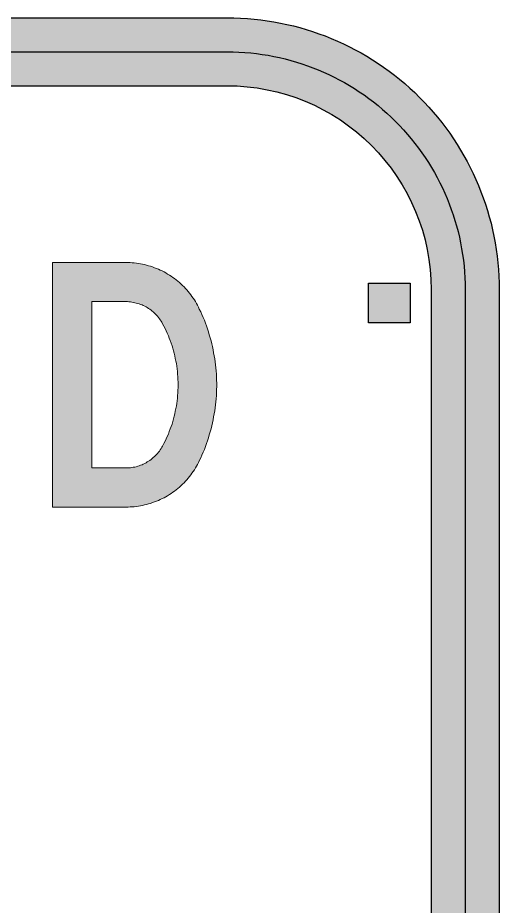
# Model space of a CAD drawing. Extents: x 0 to 420, y 0 to 297.
# Drawn here: x 43.41 to 54.03, y 59.99 to 79.6 of the extents above; entities that cross this region are included whole.
import ezdxf

# ---------------------------------------------------------------- set-up
doc = ezdxf.new("R2010")
doc.units = 0
doc.header["$LTSCALE"] = 0.5
for name, color, linetype in [('L25', 1, 'CONTINUOUS'), ('L35', 3, 'CONTINUOUS'), ('YELLOW', 50, 'CONTINUOUS')]:
    doc.layers.add(name, color=color, linetype=linetype)

msp = doc.modelspace()

# ---------------------------------------------------------------- hatches: boundary and pattern name
at = {"layer": 'L25'}
msp.add_hatch(color=256, dxfattribs=at).paths.add_polyline_path([(53.280759, 73.6029376, 0.4142135624), (48.030759, 78.8529376), (24.030759, 78.8529376), (24.030759, 78.1029376), (48.030759, 78.1029376, -0.4142135624), (52.530759, 73.6029376), (52.530759, 55.6029376, -0.1004220144), (52.1749271, 53.8491216), (52.4810462, 52.8177187, 0.140720835), (53.280759, 55.6029376)])
h = msp.add_hatch(color=256, dxfattribs=at)
h.paths.add_polyline_path([(45.7980459, 69.6639642), (45.0433706, 69.6639642), (45.0433706, 73.3361988), (45.7980459, 73.3361988), (45.8317599, 73.3361988), (45.8654739, 73.3336054), (45.8965946, 73.331012), (45.9303086, 73.3258253), (45.9614292, 73.3206385), (45.9951432, 73.3128583), (46.0262639, 73.3050782), (46.0599779, 73.297298), (46.0910985, 73.2869245), (46.1222191, 73.2765509), (46.1533398, 73.263584), (46.181867, 73.2506171), (46.2129877, 73.2350568), (46.2415149, 73.2220898), (46.2700421, 73.2039361), (46.2985694, 73.1857824), (46.3245033, 73.1676287), (46.3530305, 73.149475), (46.3789644, 73.1287279), (46.4023048, 73.1079808), (46.4282387, 73.0846404), (46.4515792, 73.0612999), (46.4749196, 73.0379594), (46.4956667, 73.0120256), (46.5164138, 72.9886851), (46.5371609, 72.9601578), (46.5553146, 72.934224), (46.5734683, 72.9056967), (46.591622, 72.8797629), (46.6071823, 72.8486422), (46.6357096, 72.7967745), (46.6616434, 72.7449068), (46.6875773, 72.6930391), (46.7109178, 72.638578), (46.7342582, 72.5841169), (46.7550053, 72.5296558), (46.7757524, 72.4751947), (46.7939061, 72.4207335), (46.8146532, 72.3636791), (46.8302135, 72.3092179), (46.8457738, 72.2521635), (46.8613342, 72.195109), (46.8743011, 72.1380545), (46.887268, 72.081), (46.900235, 72.0239455), (46.9106085, 71.966891), (46.9183887, 71.9098365), (46.9261688, 71.8501886), (46.933949, 71.7931341), (46.9391357, 71.7334862), (46.9417291, 71.6764318), (46.9443225, 71.6167839), (46.9469159, 71.5597294), (46.9469159, 71.5000815), (46.9469159, 71.4404336), (46.9443225, 71.3833791), (46.9417291, 71.3237313), (46.9391357, 71.2666768), (46.933949, 71.2070289), (46.9261688, 71.1499744), (46.9183887, 71.0903265), (46.9106085, 71.033272), (46.900235, 70.9762175), (46.887268, 70.919163), (46.8743011, 70.8595152), (46.8613342, 70.8050541), (46.8457738, 70.7479996), (46.8302135, 70.6909451), (46.8146532, 70.6338906), (46.7939061, 70.5794295), (46.7757524, 70.5249684), (46.7550053, 70.4679139), (46.7342582, 70.4134528), (46.7109178, 70.361585), (46.6875773, 70.3071239), (46.6616434, 70.2552562), (46.6357096, 70.2007951), (46.6071823, 70.1489274), (46.591622, 70.1204001), (46.5734683, 70.0918729), (46.5553146, 70.065939), (46.5371609, 70.0374118), (46.5164138, 70.0114779), (46.4956667, 69.9855441), (46.4749196, 69.9622036), (46.4515792, 69.9388631), (46.4282387, 69.9155226), (46.4023048, 69.8921822), (46.3789644, 69.8714351), (46.3530305, 69.850688), (46.3245033, 69.8325343), (46.2985694, 69.8117872), (46.2700421, 69.7962269), (46.2415149, 69.7780732), (46.2129877, 69.7625129), (46.181867, 69.7495459), (46.1533398, 69.736579), (46.1222191, 69.7236121), (46.0910985, 69.7132385), (46.0599779, 69.702865), (46.0262639, 69.6924914), (45.9951432, 69.6847113), (45.9614292, 69.6795245), (45.9303086, 69.6743377), (45.8965946, 69.669151), (45.8654739, 69.6665576), (45.8317599, 69.6639642)], flags=16)
h.paths.add_polyline_path([(45.7980459, 68.8003667), (44.179773, 68.8003667), (44.179773, 74.1997964), (45.7980459, 74.1997964), (45.8447268, 74.1997964), (45.8914078, 74.197203), (45.9354954, 74.1946096), (45.9821763, 74.1894228), (46.0288572, 74.184236), (46.0729448, 74.1790493), (46.1196258, 74.1712691), (46.1637133, 74.163489), (46.2078009, 74.1531154), (46.2544818, 74.1427419), (46.2985694, 74.1297749), (46.342657, 74.116808), (46.3841511, 74.1012477), (46.4282387, 74.0856874), (46.4723263, 74.0701271), (46.5138204, 74.0519734), (46.5553146, 74.0338197), (46.5968088, 74.0130726), (46.638303, 73.9923255), (46.6772038, 73.968985), (46.7186979, 73.9456445), (46.7575987, 73.9223041), (46.7964995, 73.8963702), (46.8328069, 73.8704363), (46.8717077, 73.8445025), (46.9080151, 73.8159752), (46.9443225, 73.787448), (46.9780365, 73.7563273), (47.0117506, 73.7278001), (47.0454646, 73.6940861), (47.0791786, 73.6629655), (47.1102992, 73.6292514), (47.1414199, 73.5955374), (47.1699471, 73.55923), (47.2010677, 73.525516), (47.2270016, 73.4892086), (47.2555288, 73.4503078), (47.2814627, 73.4140004), (47.3073966, 73.3750996), (47.330737, 73.3361988), (47.3540775, 73.297298), (47.377418, 73.2558038), (47.3981651, 73.2143097), (47.4163188, 73.1728155), (47.4474394, 73.1131676), (47.4733733, 73.0509264), (47.5019005, 72.9886851), (47.5278344, 72.9238504), (47.5511748, 72.8616092), (47.5745153, 72.7993679), (47.5978558, 72.7345333), (47.6186029, 72.6696986), (47.6367566, 72.604864), (47.6575037, 72.5400293), (47.6756574, 72.4726013), (47.6912177, 72.4077666), (47.706778, 72.342932), (47.7197449, 72.2755039), (47.7327119, 72.2080759), (47.7456788, 72.1406479), (47.7560523, 72.0758132), (47.7664259, 72.0083852), (47.774206, 71.9409571), (47.7819862, 71.8735291), (47.787173, 71.8061011), (47.7923597, 71.7360796), (47.7949531, 71.6686516), (47.7975465, 71.6012236), (47.8001399, 71.5337955), (47.8001399, 71.4663675), (47.7975465, 71.3989395), (47.7949531, 71.328918), (47.7923597, 71.26149), (47.787173, 71.194062), (47.7819862, 71.1266339), (47.774206, 71.0592059), (47.7664259, 70.9917778), (47.7560523, 70.9243498), (47.7456788, 70.8569218), (47.7327119, 70.7920871), (47.7197449, 70.7246591), (47.706778, 70.657231), (47.6912177, 70.5923964), (47.6756574, 70.5249684), (47.6575037, 70.4601337), (47.6367566, 70.3952991), (47.6186029, 70.3304644), (47.5978558, 70.2656298), (47.5745153, 70.2007951), (47.5511748, 70.1385538), (47.5278344, 70.0737192), (47.5019005, 70.0114779), (47.4733733, 69.9492367), (47.4474394, 69.8869954), (47.4163188, 69.8247541), (47.3981651, 69.7858533), (47.377418, 69.7443592), (47.3540775, 69.702865), (47.330737, 69.6639642), (47.3073966, 69.6250634), (47.2814627, 69.5861626), (47.2555288, 69.5472618), (47.2270016, 69.5109544), (47.2010677, 69.474647), (47.1699471, 69.4383396), (47.1414199, 69.4046256), (47.1102992, 69.3709116), (47.0791786, 69.3371976), (47.0454646, 69.3034835), (47.0117506, 69.2723629), (46.9780365, 69.2412423), (46.9443225, 69.212715), (46.9080151, 69.1841878), (46.8717077, 69.1556605), (46.8328069, 69.1271333), (46.7964995, 69.1011994), (46.7575987, 69.077859), (46.7186979, 69.0519251), (46.6772038, 69.0285846), (46.638303, 69.0078375), (46.5968088, 68.9870904), (46.5553146, 68.9663434), (46.5138204, 68.9481897), (46.4723263, 68.930036), (46.4282387, 68.9144756), (46.3841511, 68.8989153), (46.342657, 68.883355), (46.2985694, 68.8703881), (46.2544818, 68.8574211), (46.2078009, 68.8470476), (46.1637133, 68.8366741), (46.1196258, 68.8288939), (46.0729448, 68.8211137), (46.0288572, 68.8133336), (45.9821763, 68.8081468), (45.9354954, 68.8055534), (45.8914078, 68.80296), (45.8447268, 68.8003667)])
h = msp.add_hatch(color=256, dxfattribs=at)
h.dxf.hatch_style = 1
h.paths.add_polyline_path([(51.1467347, 73.7420453), (51.1467347, 72.8665172), (52.0649295, 72.8665172), (52.0649295, 73.7420453)])
at = {"layer": 'YELLOW'}
h = msp.add_hatch(color=256, dxfattribs=at)
h.paths.add_polyline_path([(24.030759, 50.3529376), (24.030759, 49.6029376), (48.030759, 49.6029376, 0.2304520014), (52.7529787, 51.9014999), (52.4810462, 52.8177187, -0.0493377052), (51.8491356, 51.999814), (51.8491356, 51.964561, -0.4142135624), (52.0291356, 51.784561, -1), (51.6691356, 51.784561), (51.6338827, 51.784561, -0.1913873123), (48.030759, 50.3529376)])
h.paths.add_polyline_path([(53.280759, 55.6029376, -0.140720835), (52.4810462, 52.8177187), (52.7529787, 51.9014999, 0.1677488673), (54.030759, 55.6029376), (54.030759, 73.6029376, 0.4142135624), (48.030759, 79.6029376), (24.030759, 79.6029376), (24.030759, 78.8529376), (48.030759, 78.8529376, -0.4142135624), (53.280759, 73.6029376)])

# ---------------------------------------------------------------- linework, layer by layer
at = {"layer": 'L25'}
for p, q in [((51.1467347, 72.8665172), (51.1467347, 73.7420453)), ((51.1467347, 73.7420453), (52.0649295, 73.7420453)), ((52.0649295, 73.7420453), (52.0649295, 72.8665172)), ((52.0649295, 72.8665172), (51.1467347, 72.8665172))]:
    msp.add_line(p, q, dxfattribs=at)
at = {"layer": 'L25', "elevation": 0.0007629}
for points in [[(24.030759, 78.8529376), (48.030759, 78.8529376, -0.4142135624), (53.280759, 73.6029376), (53.280759, 55.6029376, -0.4142135624), (48.030759, 50.3529376), (24.030759, 50.3529376)], [(24.030759, 78.1029376), (48.030759, 78.1029376, -0.4142135624), (52.530759, 73.6029376), (52.530759, 55.6029376, -0.4142135624), (48.030759, 51.1029376), (24.030759, 51.1029376)]]:
    msp.add_lwpolyline(points, format="xyb", dxfattribs=at)
at = {"layer": 'L25', "lineweight": 0, "elevation": 0.0007629}
for points in [[(45.7980459, 68.8003667), (44.179773, 68.8003667), (44.179773, 74.1997964), (45.7980459, 74.1997964), (45.8447268, 74.1997964), (45.8914078, 74.197203), (45.9354954, 74.1946096), (45.9821763, 74.1894228), (46.0288572, 74.184236), (46.0729448, 74.1790493), (46.1196258, 74.1712691), (46.1637133, 74.163489), (46.2078009, 74.1531154), (46.2544818, 74.1427419), (46.2985694, 74.1297749), (46.342657, 74.116808), (46.3841511, 74.1012477), (46.4282387, 74.0856874), (46.4723263, 74.0701271), (46.5138204, 74.0519734), (46.5553146, 74.0338197), (46.5968088, 74.0130726), (46.638303, 73.9923255), (46.6772038, 73.968985), (46.7186979, 73.9456445), (46.7575987, 73.9223041), (46.7964995, 73.8963702), (46.8328069, 73.8704363), (46.8717077, 73.8445025), (46.9080151, 73.8159752), (46.9443225, 73.787448), (46.9780365, 73.7563273), (47.0117506, 73.7278001), (47.0454646, 73.6940861), (47.0791786, 73.6629655), (47.1102992, 73.6292514), (47.1414199, 73.5955374), (47.1699471, 73.55923), (47.2010677, 73.525516), (47.2270016, 73.4892086), (47.2555288, 73.4503078), (47.2814627, 73.4140004), (47.3073966, 73.3750996), (47.330737, 73.3361988), (47.3540775, 73.297298), (47.377418, 73.2558038), (47.3981651, 73.2143097), (47.4163188, 73.1728155), (47.4474394, 73.1131676), (47.4733733, 73.0509264), (47.5019005, 72.9886851), (47.5278344, 72.9238504), (47.5511748, 72.8616092), (47.5745153, 72.7993679), (47.5978558, 72.7345333), (47.6186029, 72.6696986), (47.6367566, 72.604864), (47.6575037, 72.5400293), (47.6756574, 72.4726013), (47.6912177, 72.4077666), (47.706778, 72.342932), (47.7197449, 72.2755039), (47.7327119, 72.2080759), (47.7456788, 72.1406479), (47.7560523, 72.0758132), (47.7664259, 72.0083852), (47.774206, 71.9409571), (47.7819862, 71.8735291), (47.787173, 71.8061011), (47.7923597, 71.7360796), (47.7949531, 71.6686516), (47.7975465, 71.6012236), (47.8001399, 71.5337955), (47.8001399, 71.4663675), (47.7975465, 71.3989395), (47.7949531, 71.328918), (47.7923597, 71.26149), (47.787173, 71.194062), (47.7819862, 71.1266339), (47.774206, 71.0592059), (47.7664259, 70.9917778), (47.7560523, 70.9243498), (47.7456788, 70.8569218), (47.7327119, 70.7920871), (47.7197449, 70.7246591), (47.706778, 70.657231), (47.6912177, 70.5923964), (47.6756574, 70.5249684), (47.6575037, 70.4601337), (47.6367566, 70.3952991), (47.6186029, 70.3304644), (47.5978558, 70.2656298), (47.5745153, 70.2007951), (47.5511748, 70.1385538), (47.5278344, 70.0737192), (47.5019005, 70.0114779), (47.4733733, 69.9492367), (47.4474394, 69.8869954), (47.4163188, 69.8247541), (47.3981651, 69.7858533), (47.377418, 69.7443592), (47.3540775, 69.702865), (47.330737, 69.6639642), (47.3073966, 69.6250634), (47.2814627, 69.5861626), (47.2555288, 69.5472618), (47.2270016, 69.5109544), (47.2010677, 69.474647), (47.1699471, 69.4383396), (47.1414199, 69.4046256), (47.1102992, 69.3709116), (47.0791786, 69.3371976), (47.0454646, 69.3034835), (47.0117506, 69.2723629), (46.9780365, 69.2412423), (46.9443225, 69.212715), (46.9080151, 69.1841878), (46.8717077, 69.1556605), (46.8328069, 69.1271333), (46.7964995, 69.1011994), (46.7575987, 69.077859), (46.7186979, 69.0519251), (46.6772038, 69.0285846), (46.638303, 69.0078375), (46.5968088, 68.9870904), (46.5553146, 68.9663434), (46.5138204, 68.9481897), (46.4723263, 68.930036), (46.4282387, 68.9144756), (46.3841511, 68.8989153), (46.342657, 68.883355), (46.2985694, 68.8703881), (46.2544818, 68.8574211), (46.2078009, 68.8470476), (46.1637133, 68.8366741), (46.1196258, 68.8288939), (46.0729448, 68.8211137), (46.0288572, 68.8133336), (45.9821763, 68.8081468), (45.9354954, 68.8055534), (45.8914078, 68.80296), (45.8447268, 68.8003667)], [(45.7980459, 69.6639642), (45.0433706, 69.6639642), (45.0433706, 73.3361988), (45.7980459, 73.3361988), (45.8317599, 73.3361988), (45.8654739, 73.3336054), (45.8965946, 73.331012), (45.9303086, 73.3258253), (45.9614292, 73.3206385), (45.9951432, 73.3128583), (46.0262639, 73.3050782), (46.0599779, 73.297298), (46.0910985, 73.2869245), (46.1222191, 73.2765509), (46.1533398, 73.263584), (46.181867, 73.2506171), (46.2129877, 73.2350568), (46.2415149, 73.2220898), (46.2700421, 73.2039361), (46.2985694, 73.1857824), (46.3245033, 73.1676287), (46.3530305, 73.149475), (46.3789644, 73.1287279), (46.4023048, 73.1079808), (46.4282387, 73.0846404), (46.4515792, 73.0612999), (46.4749196, 73.0379594), (46.4956667, 73.0120256), (46.5164138, 72.9886851), (46.5371609, 72.9601578), (46.5553146, 72.934224), (46.5734683, 72.9056967), (46.591622, 72.8797629), (46.6071823, 72.8486422), (46.6357096, 72.7967745), (46.6616434, 72.7449068), (46.6875773, 72.6930391), (46.7109178, 72.638578), (46.7342582, 72.5841169), (46.7550053, 72.5296558), (46.7757524, 72.4751947), (46.7939061, 72.4207335), (46.8146532, 72.3636791), (46.8302135, 72.3092179), (46.8457738, 72.2521635), (46.8613342, 72.195109), (46.8743011, 72.1380545), (46.887268, 72.081), (46.900235, 72.0239455), (46.9106085, 71.966891), (46.9183887, 71.9098365), (46.9261688, 71.8501886), (46.933949, 71.7931341), (46.9391357, 71.7334862), (46.9417291, 71.6764318), (46.9443225, 71.6167839), (46.9469159, 71.5597294), (46.9469159, 71.5000815), (46.9469159, 71.4404336), (46.9443225, 71.3833791), (46.9417291, 71.3237313), (46.9391357, 71.2666768), (46.933949, 71.2070289), (46.9261688, 71.1499744), (46.9183887, 71.0903265), (46.9106085, 71.033272), (46.900235, 70.9762175), (46.887268, 70.919163), (46.8743011, 70.8595152), (46.8613342, 70.8050541), (46.8457738, 70.7479996), (46.8302135, 70.6909451), (46.8146532, 70.6338906), (46.7939061, 70.5794295), (46.7757524, 70.5249684), (46.7550053, 70.4679139), (46.7342582, 70.4134528), (46.7109178, 70.361585), (46.6875773, 70.3071239), (46.6616434, 70.2552562), (46.6357096, 70.2007951), (46.6071823, 70.1489274), (46.591622, 70.1204001), (46.5734683, 70.0918729), (46.5553146, 70.065939), (46.5371609, 70.0374118), (46.5164138, 70.0114779), (46.4956667, 69.9855441), (46.4749196, 69.9622036), (46.4515792, 69.9388631), (46.4282387, 69.9155226), (46.4023048, 69.8921822), (46.3789644, 69.8714351), (46.3530305, 69.850688), (46.3245033, 69.8325343), (46.2985694, 69.8117872), (46.2700421, 69.7962269), (46.2415149, 69.7780732), (46.2129877, 69.7625129), (46.181867, 69.7495459), (46.1533398, 69.736579), (46.1222191, 69.7236121), (46.0910985, 69.7132385), (46.0599779, 69.702865), (46.0262639, 69.6924914), (45.9951432, 69.6847113), (45.9614292, 69.6795245), (45.9303086, 69.6743377), (45.8965946, 69.669151), (45.8654739, 69.6665576), (45.8317599, 69.6639642)]]:
    msp.add_lwpolyline(points, close=True, dxfattribs=at)
at = {"layer": 'L35', "elevation": 0.0007629}
msp.add_lwpolyline([(24.030759, 79.6029376), (48.030759, 79.6029376, -0.4142135624), (54.030759, 73.6029376), (54.030759, 55.6029376, -0.4142135624), (48.030759, 49.6029376), (24.030759, 49.6029376)], format="xyb", dxfattribs=at)

doc.saveas('drawing.dxf')
